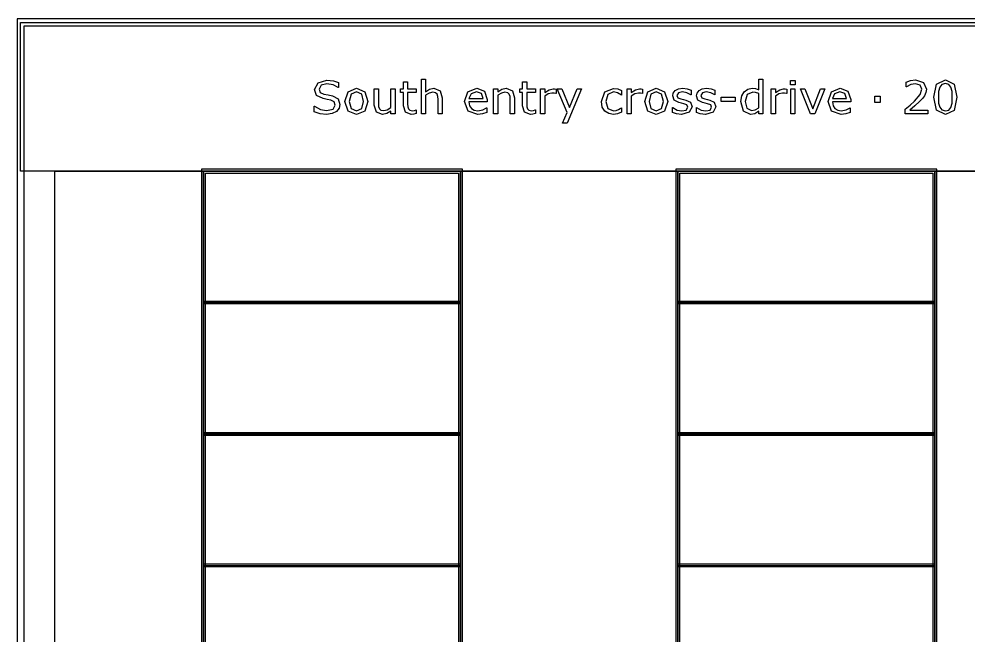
# Model space of a CAD drawing. Header units: inches. Extents: x -33163 to 19162, y -8858 to 30669.
# Drawn here: x 7212 to 8765, y 28943 to 29951 of the extents above; entities that cross this region are included whole.
import ezdxf

# ---------------------------------------------------------------- set-up
doc = ezdxf.new("R2010")
doc.units = ezdxf.units.IN
doc.layers.add('Layer 1', color=7, linetype='Continuous')
doc.layers.add('SOLID-2', color=253, linetype='Continuous')

# ---------------------------------------------------------------- blocks, each defined once
blk = doc.blocks.new('A$C0f725650')
at = {"layer": 'Layer 1', "color": 7}
for points in [[(112.058393, 276.383298), (112.058393, 156.739072), (171.642279, 156.739072), (171.642279, 276.383298), (112.058393, 276.383298)], [(112.375687, 276.066006), (171.324985, 276.066006), (171.324985, 157.056366), (112.375687, 157.056366), (112.375687, 276.066006)], [(120.591195, 269.437995), (120.591195, 171.886449), (132.682432, 171.886449), (132.682432, 269.437995), (120.591195, 269.437995)], [(142.551584, 269.437995), (142.551584, 171.886449), (154.642821, 171.886449), (154.642821, 269.437995), (142.551584, 269.437995)]]:
    blk.add_lwpolyline(points, close=True, dxfattribs=at)
for points in [[(112.21704, 276.224652), (171.483632, 276.224652), (171.483632, 269.345494), (112.21704, 269.345494), (112.21704, 276.224652)], [(127.000099, 272.430573), (126.957724, 272.252806), (126.840934, 272.103978), (126.647667, 272.000626), (126.383084, 271.963419), (126.083359, 271.994425), (125.813608, 272.086409), (125.813608, 272.342723), (125.828081, 272.342723), (126.097831, 272.192862), (126.385153, 272.140152), (126.680742, 272.211465), (126.787195, 272.401634), (126.736551, 272.552529), (126.584622, 272.627977), (126.416159, 272.662083), (126.224956, 272.69619), (125.921098, 272.843984), (125.822914, 273.117869), (125.986212, 273.434128), (126.400655, 273.558151), (126.698311, 273.527146), (126.938089, 273.450665), (126.938089, 273.208819), (126.923616, 273.208819), (126.692106, 273.331809), (126.39962, 273.381418), (126.135037, 273.313206), (126.035819, 273.137506), (126.085428, 272.986611), (126.260092, 272.902895), (126.448195, 272.867755), (126.6549, 272.825381), (126.913282, 272.687922), (127.000099, 272.430573), (127.000099, 272.430573)], [(130.536828, 272.001659), (130.41694, 271.977888), (130.302219, 271.968586), (130.033501, 272.06367), (129.941516, 272.368561), (129.941516, 272.982476), (129.810259, 272.982476), (129.810259, 273.145773), (129.941516, 273.145773), (129.941516, 273.477536), (130.13582, 273.477536), (130.13582, 273.145773), (130.536828, 273.145773), (130.536828, 272.982476), (130.13582, 272.982476), (130.13582, 272.456411), (130.139948, 272.313784), (130.168888, 272.218699), (130.230898, 272.157721), (130.352855, 272.139118), (130.452074, 272.152554), (130.526488, 272.176324), (130.536833, 272.176324), (130.536828, 272.001659)], [(131.736754, 271.991324), (131.542452, 271.991324), (131.542452, 272.648647), (131.533139, 272.797475), (131.499031, 272.907029), (131.424618, 272.971108), (131.298528, 272.992812), (131.132129, 272.953538), (130.965733, 272.853286), (130.965733, 271.991324), (130.771428, 271.991324), (130.771428, 273.599493), (130.965733, 273.599493), (130.965733, 273.017617), (131.153835, 273.135439), (131.353304, 273.177813), (131.638559, 273.065159), (131.736743, 272.740631), (131.736754, 271.991324)], [(136.054831, 272.001659), (135.934943, 271.977888), (135.82022, 271.968586), (135.551504, 272.06367), (135.459519, 272.368561), (135.459519, 272.982476), (135.328262, 272.982476), (135.328262, 273.145773), (135.459519, 273.145773), (135.459519, 273.477536), (135.653823, 273.477536), (135.653823, 273.145773), (136.054831, 273.145773), (136.054831, 272.982476), (135.653823, 272.982476), (135.653823, 272.456411), (135.657951, 272.313784), (135.686891, 272.218699), (135.748901, 272.157721), (135.870858, 272.139118), (135.970077, 272.152554), (136.044491, 272.176324), (136.054836, 272.176324), (136.054831, 272.001659)], [(146.583374, 271.991324), (146.389072, 271.991324), (146.389072, 272.112247), (146.214405, 271.999592), (146.017002, 271.959285), (145.68834, 272.118448), (145.567418, 272.559764), (145.608759, 272.821247), (145.722447, 273.016583), (145.885743, 273.136472), (146.080047, 273.177813), (146.241276, 273.158176), (146.389072, 273.099265), (146.389072, 273.599492), (146.583374, 273.599492), (146.583374, 271.991324)], [(148.077855, 273.339044), (147.858746, 273.339044), (147.858746, 273.540582), (148.077855, 273.540582), (148.077855, 273.339044)], [(154.220107, 271.991324), (153.178312, 271.991324), (153.178312, 272.207331), (153.395354, 272.393366), (153.598959, 272.578368), (153.870776, 272.883258), (153.944155, 273.128204), (153.864574, 273.315272), (153.644433, 273.383485), (153.440828, 273.350413), (153.226889, 273.249127), (153.216544, 273.249127), (153.216544, 273.466168), (153.411883, 273.532313), (153.649592, 273.562286), (154.02063, 273.447564), (154.154988, 273.138539), (154.13226, 272.974209), (154.067149, 272.830548), (153.972063, 272.704458), (153.840806, 272.566999), (153.612397, 272.356159), (153.392256, 272.168057), (154.22011, 272.168057), (154.220107, 271.991324)], [(155.563694, 272.761302), (155.433469, 272.152554), (155.031427, 271.959285), (154.626284, 272.155655), (154.49916, 272.759235), (154.628351, 273.364882), (155.031427, 273.561252), (155.435535, 273.361781), (155.563694, 272.761302), (155.563694, 272.761302)], [(155.291875, 272.292081), (155.340452, 272.488451), (155.353893, 272.761302), (155.340452, 273.034153), (155.290843, 273.230523), (155.191624, 273.350413), (155.031427, 273.39072), (154.870196, 273.350413), (154.769945, 273.228456), (154.721368, 273.028985), (154.708959, 272.759235), (154.720336, 272.489484), (154.768911, 272.295181), (154.865028, 272.172191), (155.031427, 272.129817), (155.192656, 272.170124), (155.291875, 272.292081), (155.291875, 272.292081)], [(128.297175, 272.568032), (128.152483, 272.122582), (127.764908, 271.959285), (127.37527, 272.122582), (127.231609, 272.568032), (127.37527, 273.013482), (127.764908, 273.177813), (128.152483, 273.013482), (128.297175, 272.568032), (128.297175, 272.568032)], [(128.096671, 272.568032), (128.008822, 272.900828), (127.764908, 273.010382), (127.518928, 272.900828), (127.432113, 272.568032), (127.519962, 272.238337), (127.764908, 272.126716), (128.007787, 272.237304), (128.096671, 272.568032), (128.096671, 272.568032)], [(129.554979, 271.991324), (129.360674, 271.991324), (129.360674, 272.119481), (129.172572, 272.000626), (128.974134, 271.959285), (128.690949, 272.069872), (128.589664, 272.396467), (128.589664, 273.145774), (128.783965, 273.145774), (128.783965, 272.488451), (128.79222, 272.337556), (128.827362, 272.231102), (128.899707, 272.164957), (129.0289, 272.144285), (129.19323, 272.183559), (129.360661, 272.283811), (129.360661, 273.145773), (129.554966, 273.145773), (129.554979, 271.991324)], [(133.82138, 272.548395), (132.970785, 272.548395), (133.002826, 272.36236), (133.090675, 272.23317), (133.2178, 272.158756), (133.381095, 272.133951), (133.617775, 272.18046), (133.788307, 272.273477), (133.798652, 272.273477), (133.798652, 272.061604), (133.598148, 271.992357), (133.383175, 271.964452), (132.934622, 272.119481), (132.773393, 272.561831), (132.927388, 273.011416), (133.334597, 273.177813), (133.694266, 273.041388), (133.82139, 272.653815), (133.82138, 272.548395)], [(133.632242, 272.697223), (133.554728, 272.933901), (133.324252, 273.017617), (133.075171, 272.925633), (132.970785, 272.697223), (133.632242, 272.697223)], [(135.08125, 271.991324), (134.886945, 271.991324), (134.886945, 272.648647), (134.877632, 272.797475), (134.843527, 272.907029), (134.769113, 272.971108), (134.643024, 272.992812), (134.476625, 272.953538), (134.310226, 272.853286), (134.310226, 271.991324), (134.115924, 271.991324), (134.115924, 273.145774), (134.310226, 273.145774), (134.310226, 273.017617), (134.498328, 273.135439), (134.6978, 273.177813), (134.983052, 273.065159), (135.081239, 272.740631), (135.08125, 271.991324)], [(137.009811, 272.9339), (136.999466, 272.9339), (136.914715, 272.94837), (136.818597, 272.953537), (136.644964, 272.91323), (136.483736, 272.810911), (136.483736, 271.991324), (136.289431, 271.991324), (136.289431, 273.145774), (136.483736, 273.145774), (136.483736, 272.975242), (136.68734, 273.1065), (136.868206, 273.145774), (136.941588, 273.142673), (137.009801, 273.13337), (137.009811, 272.9339)], [(138.191132, 273.145773), (137.517273, 271.56551), (137.309533, 271.56551), (137.524507, 272.047134), (137.064588, 273.145773), (137.275426, 273.145773), (137.629928, 272.290013), (137.987527, 273.145773), (138.191132, 273.145773)], [(140.043213, 272.06367), (139.858211, 271.991324), (139.673209, 271.965485), (139.443768, 272.001658), (139.264969, 272.113279), (139.148179, 272.301381), (139.106838, 272.566998), (139.261868, 273.011414), (139.673209, 273.172645), (139.867514, 273.144739), (140.043213, 273.076527), (140.043213, 272.860519), (140.032868, 272.860519), (139.848901, 272.966973), (139.664931, 273.00418), (139.403449, 272.892559), (139.308365, 272.566998), (139.401382, 272.245571), (139.664931, 272.13395), (139.784821, 272.149452), (139.894374, 272.189759), (139.973956, 272.235235), (140.032868, 272.277609), (140.043213, 272.277609), (140.043213, 272.06367)], [(141.012661, 272.9339), (141.002316, 272.9339), (140.917567, 272.94837), (140.821449, 272.953537), (140.647817, 272.91323), (140.486585, 272.810911), (140.486585, 271.991324), (140.292283, 271.991324), (140.292283, 273.145774), (140.486585, 273.145774), (140.486585, 272.975242), (140.69019, 273.1065), (140.871059, 273.145774), (140.944438, 273.142673), (141.01265, 273.13337), (141.012661, 272.9339)], [(142.179514, 272.568032), (142.034822, 272.122581), (141.647247, 271.959284), (141.257609, 272.122581), (141.113949, 272.568032), (141.257609, 273.013482), (141.647247, 273.177813), (142.034822, 273.013482), (142.179514, 272.568032), (142.179514, 272.568032)], [(141.979011, 272.568032), (141.891161, 272.900827), (141.647247, 273.010381), (141.401267, 272.900827), (141.314452, 272.568032), (141.402302, 272.238336), (141.647247, 272.126715), (141.890127, 272.237303), (141.979011, 272.568032), (141.979011, 272.568032)], [(143.305027, 272.324119), (143.173767, 272.064704), (142.817202, 271.963418), (142.581556, 271.99339), (142.402756, 272.06057), (142.402756, 272.278644), (142.413101, 272.278644), (142.61774, 272.168056), (142.833749, 272.127749), (143.034252, 272.16909), (143.1066, 272.299314), (143.067325, 272.402667), (142.916431, 272.462612), (142.80791, 272.484315), (142.686987, 272.511187), (142.470979, 272.629009), (142.407934, 272.821245), (142.436874, 272.955604), (142.52679, 273.068259), (142.673552, 273.144739), (142.874055, 273.173678), (143.082827, 273.147839), (143.259561, 273.086861), (143.259561, 272.879122), (143.249215, 272.879122), (143.068349, 272.971106), (142.859575, 273.009346), (142.679743, 272.968005), (142.606361, 272.847083), (142.650803, 272.739596), (142.791362, 272.680685), (142.911253, 272.65588), (143.022873, 272.633142), (143.231644, 272.526689), (143.305027, 272.324117), (143.305027, 272.324119)], [(144.407801, 272.324119), (144.276541, 272.064704), (143.919976, 271.963418), (143.68433, 271.99339), (143.50553, 272.06057), (143.50553, 272.278644), (143.515875, 272.278644), (143.720514, 272.168056), (143.936523, 272.127749), (144.137026, 272.16909), (144.209374, 272.299314), (144.170099, 272.402667), (144.019205, 272.462612), (143.910684, 272.484315), (143.789761, 272.511187), (143.573753, 272.629009), (143.510708, 272.821245), (143.539648, 272.955604), (143.629564, 273.068259), (143.776326, 273.144739), (143.976829, 273.173678), (144.185601, 273.147839), (144.362335, 273.086861), (144.362335, 272.879122), (144.351989, 272.879122), (144.17112, 272.971106), (143.962349, 273.009346), (143.782514, 272.968005), (143.709135, 272.847083), (143.753577, 272.739596), (143.894136, 272.680685), (144.014024, 272.65588), (144.125647, 272.633142), (144.334418, 272.526689), (144.407801, 272.324117), (144.407801, 272.324119)], [(146.389072, 272.275544), (146.389072, 272.938035), (146.248512, 272.986611), (146.11312, 273.000046), (145.858872, 272.886359), (145.767921, 272.563898), (145.838202, 272.250739), (146.063511, 272.144286), (146.230941, 272.180459), (146.389072, 272.275544), (146.389072, 272.275544)], [(147.686148, 272.933901), (147.675803, 272.933901), (147.591054, 272.948371), (147.494934, 272.953538), (147.321301, 272.913231), (147.160072, 272.810911), (147.160072, 271.991324), (146.965768, 271.991324), (146.965768, 273.145774), (147.160072, 273.145774), (147.160072, 272.975242), (147.363677, 273.1065), (147.544543, 273.145774), (147.617925, 273.142673), (147.686137, 273.13337), (147.686148, 272.933901)], [(148.065452, 271.991324), (147.87115, 271.991324), (147.87115, 273.145774), (148.065452, 273.145774), (148.065452, 271.991324)], [(149.448313, 273.145774), (148.981157, 271.991324), (148.785821, 271.991324), (148.321766, 273.145774), (148.532607, 273.145774), (148.890207, 272.226968), (149.244709, 273.145774), (149.448313, 273.145774)], [(150.650306, 272.548395), (149.799711, 272.548395), (149.831752, 272.36236), (149.919602, 272.23317), (150.046726, 272.158756), (150.210021, 272.133951), (150.446699, 272.18046), (150.617233, 272.273477), (150.627578, 272.273477), (150.627578, 272.061604), (150.427074, 271.992357), (150.212101, 271.964452), (149.763548, 272.119481), (149.602319, 272.561831), (149.756314, 273.011416), (150.163523, 273.177813), (150.523192, 273.041388), (150.650316, 272.653815), (150.650306, 272.548395)], [(150.461169, 272.697223), (150.383654, 272.933901), (150.153178, 273.017617), (149.904097, 272.925633), (149.799711, 272.697223), (150.461169, 272.697223)], [(145.297667, 272.571132), (144.652746, 272.571132), (144.652746, 272.758201), (145.297667, 272.758201), (145.297667, 272.571132)], [(152.006294, 272.519457), (151.759279, 272.519457), (151.759279, 272.811945), (152.006294, 272.811945), (152.006294, 272.519457)], [(113.804538, 269.345494), (120.683696, 269.345494), (120.683696, 171.97895), (113.804538, 171.97895), (113.804538, 269.345494)], [(120.683696, 269.345494), (132.589931, 269.345494), (132.589931, 171.97895), (120.683696, 171.97895), (120.683696, 269.345494)], [(120.776197, 269.252993), (132.49743, 269.252993), (132.49743, 172.071451), (120.776197, 172.071451), (120.776197, 269.252993)], [(132.589931, 269.345494), (142.644085, 269.345494), (142.644085, 171.97895), (132.589931, 171.97895), (132.589931, 269.345494)], [(142.644085, 269.345494), (154.55032, 269.345494), (154.55032, 171.97895), (142.644085, 171.97895), (142.644085, 269.345494)], [(142.736586, 269.252993), (154.457819, 269.252993), (154.457819, 172.071451), (142.736586, 172.071451), (142.736586, 269.252993)], [(154.55032, 269.345494), (161.429478, 269.345494), (161.429478, 171.97895), (154.55032, 171.97895), (154.55032, 269.345494)], [(120.683696, 263.312795), (120.683696, 263.207375), (132.589931, 263.207375), (132.589931, 263.312795), (120.683696, 263.312795)], [(120.683696, 263.260085), (132.589931, 263.260085)], [(142.644085, 263.312795), (142.644085, 263.207375), (154.55032, 263.207375), (154.55032, 263.312795), (142.644085, 263.312795)], [(142.644085, 263.260085), (154.55032, 263.260085)], [(120.683696, 257.227386), (120.683696, 257.121966), (132.589931, 257.121966), (132.589931, 257.227386), (120.683696, 257.227386)], [(120.683696, 257.174676), (132.589931, 257.174676)], [(142.644085, 257.227386), (142.644085, 257.121966), (154.55032, 257.121966), (154.55032, 257.227386), (142.644085, 257.227386)], [(142.644085, 257.174676), (154.55032, 257.174676)], [(120.683696, 251.141977), (120.683696, 251.036557), (132.589931, 251.036557), (132.589931, 251.141977), (120.683696, 251.141977)], [(120.683696, 251.089267), (132.589931, 251.089267)], [(142.644085, 251.141977), (142.644085, 251.036557), (154.55032, 251.036557), (154.55032, 251.141977), (142.644085, 251.141977)], [(142.644085, 251.089267), (154.55032, 251.089267)]]:
    blk.add_lwpolyline(points, dxfattribs=at)

msp = doc.modelspace()

# ---------------------------------------------------------------- block references
at = {"layer": 'SOLID-2', "xscale": 35.3548193792485, "yscale": 35.3548193792485, "zscale": 35.3548193792485}
msp.add_blockref('A$C0f725650', (3247.20147, 20180.01122), dxfattribs=at)

doc.saveas('drawing.dxf')
